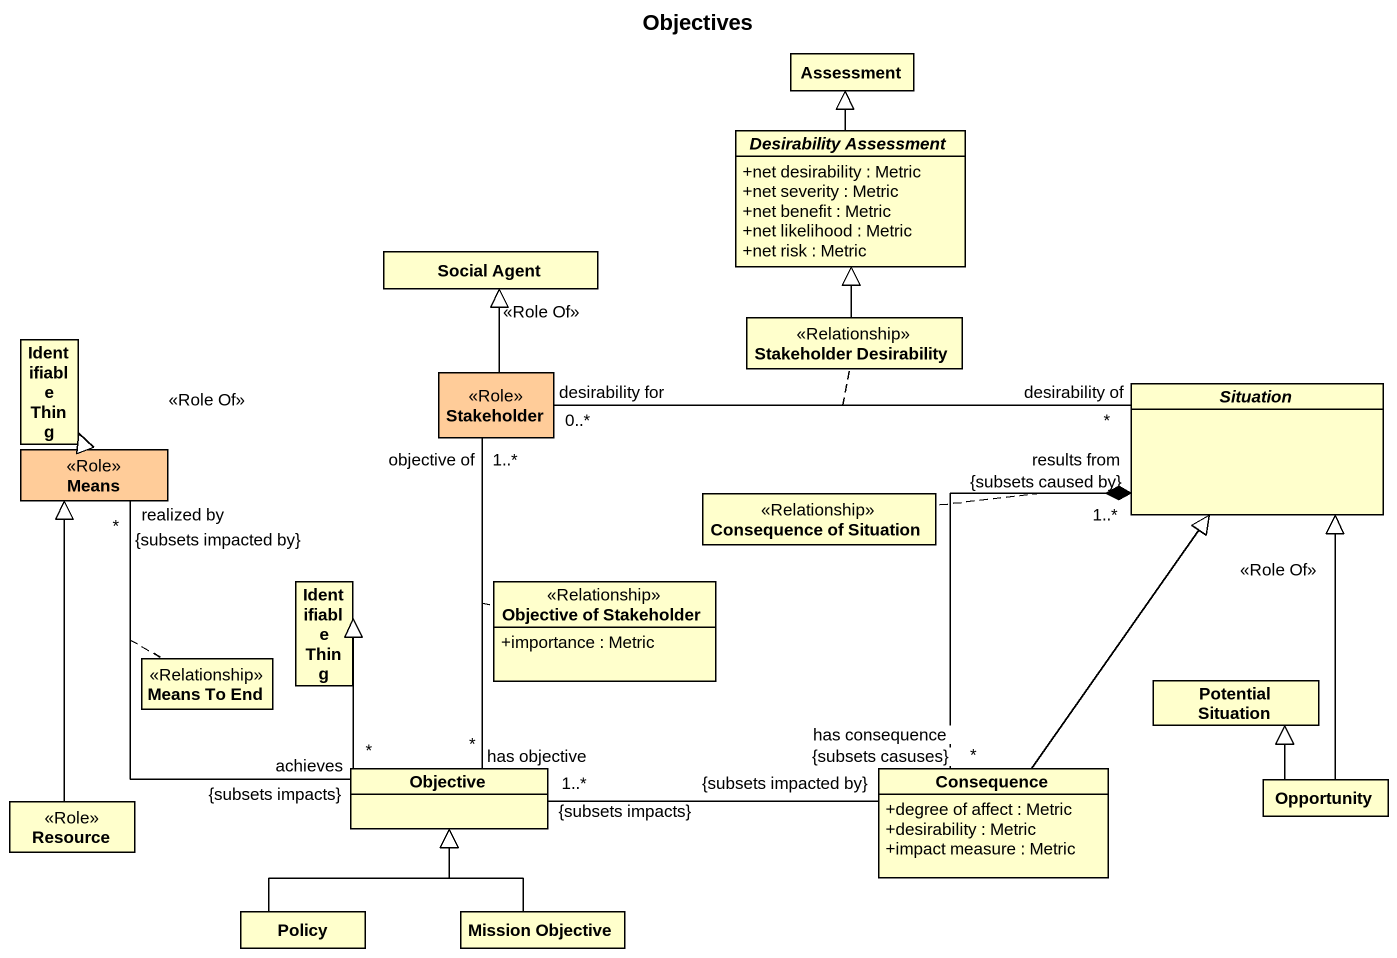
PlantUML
@startuml
title Objectives
hide circle
hide empty members
skinparam classAttributeIconSize 0
class Assessment
abstract class "Desirability Assessment" as Desirability_Assessment {
  +net desirability : Metric
  +net severity : Metric
  +net benefit : Metric
  +net likelihood : Metric
  +net risk : Metric
}
class "Social Agent" as Social_Agent
class "Stakeholder Desirability" as Stakeholder_Desirability <<Relationship>>
class "Identifiable Thing" as Identifiable_Thing
class Stakeholder <<Role>> #FFCC99
abstract class Situation
class Means <<Role>> #FFCC99
class "Consequence of Situation" as Consequence_of_Situation <<Relationship>>
class "Identifiable Thing" as Identifiable_Thing_2
class "Objective of Stakeholder" as Objective_of_Stakeholder <<Relationship>> {
  +importance : Metric
}
class "Means To End" as Means_To_End <<Relationship>>
class "Potential Situation" as Potential_Situation
class Resource <<Role>>
class Objective
class Consequence {
  +degree of affect : Metric
  +desirability : Metric
  +impact measure : Metric
}
class Opportunity
class Policy
class "Mission Objective" as Mission_Objective
Desirability_Assessment -up-|> Assessment
Stakeholder_Desirability -up-|> Desirability_Assessment
Stakeholder -up-|> Social_Agent : <<Role Of>>
Stakeholder "desirability for\n0..*" -right- "desirability of\n*" Situation
(Stakeholder, Situation) .. Stakeholder_Desirability
Stakeholder "objective of\n1..*" -- "has objective\n*" Objective
(Stakeholder, Objective) .. Objective_of_Stakeholder
Situation "results from\n1..*\n{subsets caused by}" *-- "has consequence\n*\n{subsets casuses}" Consequence
(Situation, Consequence) .. Consequence_of_Situation
Means -up-|> Identifiable_Thing : <<Role Of>>
Means "realized by\n*\n{subsets impacted by}" -- "achieves\n*\n{subsets impacts}" Objective
(Means, Objective) .. Means_To_End
Resource -up-|> Means
Objective -up-|> Identifiable_Thing_2
Consequence -up-|> Situation
Consequence "{subsets impacted by}" -left- "1..*\n{subsets impacts}" Objective
Opportunity -up-|> Situation : <<Role Of>>
Opportunity -up-|> Potential_Situation
Policy -up-|> Objective
Mission_Objective -up-|> Objective
@enduml
